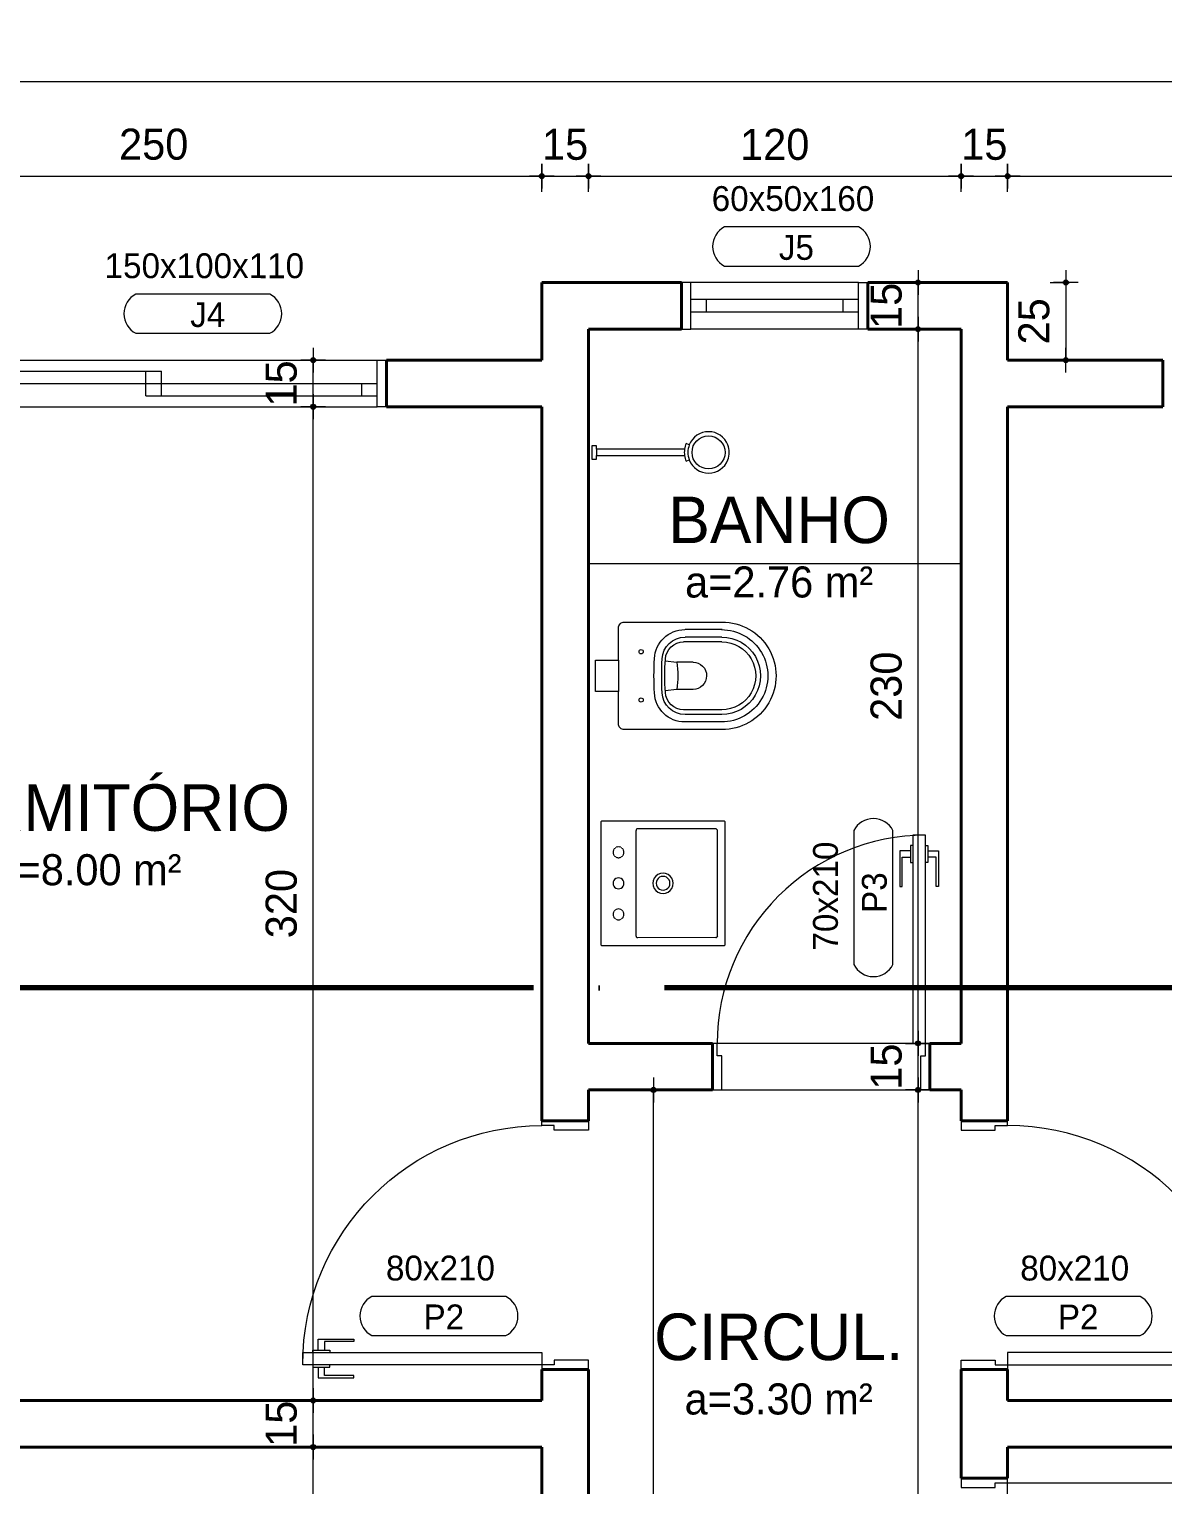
# Model space of a CAD drawing. Header units: millimetres. Extents: x 13204 to 24802, y 21209 to 40694.
# Drawn here: x 17649.1 to 18014.3, y 36858.7 to 37327.5 of the extents above; entities that cross this region are included whole.
import ezdxf
from ezdxf.enums import TextEntityAlignment as Align

# ---------------------------------------------------------------- set-up
doc = ezdxf.new("R2010")
doc.units = ezdxf.units.MM
for name, pattern in [('ACAD_ISO04W100', [30, 24, -3, 0, -3]), ('CACHE', [0.24, 0.12, -0.12]), ('CONTINU', [0])]:
    doc.linetypes.add(name, pattern=pattern)
for name, color, linetype, lineweight in [('COTAS', 30, 'Continuous', 5), ('ESPECARQ', 2, 'Continuous', 20), ('Esquadrias', 2, 'Continuous', 20), ('Linha Corte', 7, 'Continuous', 70), ('Louças', 150, 'Continuous', 15), ('PAREDE', 1, 'Continuous', 40), ('Paredes', 1, 'Continuous', 40), ('PISO', 5, 'Continuous', 5), ('TEXTO', 4, 'Continuous', 5)]:
    doc.layers.add(name, color=color, linetype=linetype, lineweight=lineweight)
doc.styles.add('LANA', font='stylu.ttf')
doc.styles.add('REGUA60', font='cityb___.ttf', dxfattribs={"width": 1.4})
doc.dimstyles.new('COTA 50', dxfattribs={"dimscale": 0, "dimtxt": 10, "dimasz": 0.5, "dimexe": 1.25, "dimexo": 5, "dimgap": 5, "dimtad": 1, "dimdec": 0, "dimtxsty": 'LANA', "dimblk": 'cota', "dimcen": 2.5, "dimse2": 1, "dimclrd": 256, "dimclre": 256, "dimclrt": 256, "dimaunit": 1, "dimadec": 0, "dimazin": 0, "dimtfac": 1, "dimtdec": 0, "dimtmove": 0, "dimatfit": 3, "dimldrblk": 'DOTSMALL', "dimfxl": 5, "dimfxlon": 1, "dimtzin": 9, "dimlwd": -1, "dimlwe": -1, "dimarcsym": 0})

# ---------------------------------------------------------------- blocks, each defined once
blk = doc.blocks.new('7113117_p')
at = {"layer": 'Louças'}
blk.add_lwpolyline([(172.9, -144, 0.467984), (153.2, -124.3), (50, -124.3), (50, -50.4), (-50.4, -50.4), (-50.4, -124.3), (-153.6, -124.3, 0.441665), (-173.3, -144), (-173.3, -457.4, 1.008711), (172.9, -457.4)], format="xyb", close=True, dxfattribs=at)
at = {"layer": 'Louças', "linetype": 'CONTINU'}
blk.add_lwpolyline([(-50.4, -124.3), (50, -124.3)], dxfattribs=at)
at = {"layer": 'Louças', "color": 8, "linetype": 'CONTINU'}
for points in [[(-77.7, -190.6, 1), (-77.7, -204.4)], [(-77.7, -204.4, 1), (-77.7, -190.6)], [(77.7, -190.6, 1), (77.7, -204.4)], [(77.7, -204.4, 1), (77.7, -190.6)], [(-55.5, -240.3, 0.40075), (-148.8, -338.1)], [(-55, -265.2, 0.398103), (-124.8, -338.9)], [(-53.8, -275.4, 0.398153), (-109.4, -334.2)], [(55.1, -240.3, 0.027466), (-55.5, -240.3)], [(54.7, -265.2, 0.027933), (-55, -265.2)], [(53.4, -275.4, 0.02758), (-53.8, -275.4)], [(109, -334.2, 0.398153), (53.4, -275.4)], [(124.4, -338.9, 0.398024), (54.7, -265.2)], [(148.4, -338.1, 0.400736), (55.1, -240.3)], [(-43.9, -311.9, 0.088949), (43.5, -312)], [(-43.9, -364.6, 0.417873), (0, -408.2)], [(0, -408.2, 0.414762), (43.5, -364.6)], [(-148.8, -456.1, 1.005641), (148.4, -456.1)], [(-124.8, -457.4, 1.001107), (124.4, -457.1)], [(-109.4, -457.4, 1.001183), (109, -457.1)]]:
    blk.add_lwpolyline(points, format="xyb", dxfattribs=at)
for points in [[(-48.9, -275.2), (-43.9, -311.9)], [(43.5, -312), (48.5, -275.2)], [(-43.9, -364.6), (-43.9, -311.9)], [(43.5, -364.6), (43.5, -312)], [(-148.8, -458.5), (-148.8, -339)], [(-124.8, -457.4), (-124.8, -338.9)], [(-109.4, -457.4), (-109.4, -334.2)], [(109, -457.1), (109, -334.2)], [(124.4, -457.1), (124.4, -338.9)], [(148.4, -458.5), (148.4, -339)]]:
    blk.add_lwpolyline(points, dxfattribs=at)
blk = doc.blocks.new('Chu002')
at = {"layer": 'Louças'}
blk.add_line((-15, 23.1), (15, 23.1), dxfattribs=at)
blk.add_lwpolyline([(36.5, 657.1, 0.189243), (-36.5, 657.1, 0.681742), (-36.5, 470.9), (-43.2, 455.2, 0.063779), (-15, 447.8), (-15, 23.1), (-32, 23.1), (-32, 0), (32, 0), (32, 23.1), (15, 23.1), (15, 447.9, 0.063667), (43.1, 455.4), (36.5, 470.9, 0.681742)], format="xyb", close=True, dxfattribs=at)
blk.add_circle((0, 564), 80, dxfattribs=at)
for centre, radius, start, end in [((0, 564), 100, 248.5678, 291.4322), ((-0.3, 561.7), 114.8, 262.63886, 277.65289)]:
    blk.add_arc(centre, radius, start, end, dxfattribs=at)
blk = doc.blocks.new('7408317_p')
at = {"layer": 'Louças'}
blk.add_lwpolyline([(200, 198.7), (198.2, 200.5), (-198.3, 200.5), (-200, 198.7), (-200, -197.7), (-198.3, -199.5), (198.2, -199.5), (200, -197.7)], close=True, dxfattribs=at)
at = {"layer": 'Louças', "linetype": 'CACHE'}
for points in [[(-100, 161.5, 1.00004), (-100, 126.5)], [(-100, 126.5, 1.000058), (-100, 161.5)], [(100, 161.5, 1.000022), (100, 126.5)], [(100, 126.5, 1.000056), (100, 161.5)]]:
    blk.add_lwpolyline(points, format="xyb", dxfattribs=at)
at = {"layer": 'Louças', "linetype": 'CONTINU'}
for points in [[(0, 161.5, 1.00026), (0, 126.5)], [(0, 126.5, 1.000277), (0, 161.5)], [(-170.3, 87.5, 0.414587), (-175.3, 82.5)], [(175.4, 82.5, 0.414612), (170.4, 87.5)], [(0, 33, 1.000349), (0, -32)], [(0, 22.7, 1.000759), (0, -21.8)], [(0, -32, 1.000654), (0, 33)], [(0, -21.8, 1.000698), (0, 22.7)], [(-173.6, -173, -0.197042), (-175, -169.5)], [(-175, -169.5, 0.414578), (-170, -174.5)], [(-170, -174.5, -0.19704), (-173.6, -173)], [(170.6, -174.5, 0.413833), (175, -170.1)]]:
    blk.add_lwpolyline(points, format="xyb", dxfattribs=at)
for points in [[(-175, -169.5), (-175.3, 82.5)], [(-170.3, 87.5), (170.4, 87.5)], [(175, -170.1), (175.4, 82.5)], [(-170, -174.5), (170.6, -174.5)]]:
    blk.add_lwpolyline(points, dxfattribs=at)
blk = doc.blocks.new('*U13', base_point=(47994.74, 3576.54))
at = {"layer": 'Esquadrias'}
for p, q in [((47847.74, 3576.54), (47844.74, 3576.54)), ((47847.74, 3561.54), (47847.74, 3576.54)), ((47991.74, 3573.04), (47917.24, 3573.04)), ((47917.24, 3565.04), (47917.24, 3573.04)), ((47922.24, 3565.04), (47922.24, 3573.04)), ((47986.74, 3569.04), (47986.74, 3573.04)), ((47991.74, 3576.54), (47994.74, 3576.54)), ((47991.74, 3561.54), (47991.74, 3576.54)), ((47991.74, 3569.04), (47847.74, 3569.04)), ((47852.74, 3565.04), (47852.74, 3569.04)), ((47922.24, 3565.04), (47847.74, 3565.04)), ((47844.74, 3561.54), (47847.74, 3561.54)), ((47994.74, 3561.54), (47991.74, 3561.54))]:
    blk.add_line(p, q, dxfattribs=at)
at = {"layer": 'Esquadrias', "color": 0}
for p, q in [((47991.74, 3576.54), (47847.74, 3576.54)), ((47991.74, 3561.54), (47847.74, 3561.54))]:
    blk.add_line(p, q, dxfattribs=at)
blk = doc.blocks.new('*U15', base_point=(48019.74, 3881.54))
at = {"layer": 'Esquadrias'}
for p, q in [((47962.74, 3881.54), (47959.74, 3881.54)), ((47962.74, 3866.54), (47962.74, 3881.54)), ((48016.74, 3881.54), (48019.74, 3881.54)), ((48016.74, 3866.54), (48016.74, 3881.54)), ((48016.74, 3876.04), (47962.74, 3876.04)), ((47967.74, 3872.04), (47967.74, 3876.04)), ((48011.74, 3872.04), (48011.74, 3876.04)), ((48016.74, 3872.04), (47962.74, 3872.04)), ((47959.74, 3866.54), (47962.74, 3866.54)), ((48019.74, 3866.54), (48016.74, 3866.54))]:
    blk.add_line(p, q, dxfattribs=at)
at = {"layer": 'Esquadrias', "color": 0}
for p, q in [((48016.74, 3881.54), (47962.74, 3881.54)), ((48016.74, 3866.54), (47962.74, 3866.54))]:
    blk.add_line(p, q, dxfattribs=at)
blk = doc.blocks.new('*U8', base_point=(47684.74, 3776.54))
at = {"layer": 'Esquadrias'}
for p, q in [((47683.24, 3853.54), (47679.24, 3853.54)), ((47679.24, 3853.54), (47679.24, 3776.54)), ((47683.24, 3776.54), (47683.24, 3853.54)), ((47679.24, 3850.29), (47678.49, 3850.29)), ((47678.49, 3850.29), (47678.49, 3844.79)), ((47683.24, 3850.29), (47683.99, 3850.29)), ((47683.99, 3850.29), (47683.99, 3844.79)), ((47678.49, 3848.54), (47674.99, 3848.54)), ((47674.99, 3848.54), (47674.99, 3837.04)), ((47675.74, 3837.04), (47675.74, 3846.54)), ((47675.74, 3846.54), (47678.49, 3846.54)), ((47678.49, 3844.79), (47679.24, 3844.79)), ((47683.99, 3844.79), (47683.24, 3844.79)), ((47683.99, 3848.54), (47687.49, 3848.54)), ((47686.74, 3846.54), (47683.99, 3846.54)), ((47686.74, 3837.04), (47686.74, 3846.54)), ((47687.49, 3848.54), (47687.49, 3837.04)), ((47674.99, 3837.04), (47675.74, 3837.04)), ((47687.49, 3837.04), (47686.74, 3837.04)), ((47606.24, 3776.54), (47604.74, 3776.54)), ((47606.24, 3772.54), (47606.24, 3776.54)), ((47679.24, 3776.54), (47683.24, 3776.54)), ((47683.24, 3776.54), (47684.74, 3776.54)), ((47683.24, 3772.54), (47683.24, 3776.54)), ((47607.74, 3772.54), (47606.24, 3772.54)), ((47607.74, 3761.54), (47607.74, 3772.54)), ((47681.74, 3761.54), (47681.74, 3772.54)), ((47681.74, 3772.54), (47683.24, 3772.54)), ((47604.74, 3761.54), (47607.74, 3761.54)), ((47684.74, 3761.54), (47681.74, 3761.54))]:
    blk.add_line(p, q, dxfattribs=at)
at = {"layer": 'Esquadrias', "color": 0}
blk.add_arc((47683.24, 3776.54), 77, 90, 180, dxfattribs=at)
blk = doc.blocks.new('*U9', base_point=(47684.74, 3926.54))
at = {"layer": 'Esquadrias'}
for p, q in [((47683.24, 4003.54), (47679.24, 4003.54)), ((47679.24, 4003.54), (47679.24, 3926.54)), ((47683.24, 3926.54), (47683.24, 4003.54)), ((47679.24, 4000.29), (47678.49, 4000.29)), ((47678.49, 4000.29), (47678.49, 3994.79)), ((47683.24, 4000.29), (47683.99, 4000.29)), ((47683.99, 4000.29), (47683.99, 3994.79)), ((47678.49, 3998.54), (47674.99, 3998.54)), ((47674.99, 3998.54), (47674.99, 3987.04)), ((47675.74, 3987.04), (47675.74, 3996.54)), ((47675.74, 3996.54), (47678.49, 3996.54)), ((47678.49, 3994.79), (47679.24, 3994.79)), ((47683.99, 3994.79), (47683.24, 3994.79)), ((47683.99, 3998.54), (47687.49, 3998.54)), ((47686.74, 3996.54), (47683.99, 3996.54)), ((47686.74, 3987.04), (47686.74, 3996.54)), ((47687.49, 3998.54), (47687.49, 3987.04)), ((47674.99, 3987.04), (47675.74, 3987.04)), ((47687.49, 3987.04), (47686.74, 3987.04)), ((47606.24, 3926.54), (47604.74, 3926.54)), ((47606.24, 3922.54), (47606.24, 3926.54)), ((47679.24, 3926.54), (47683.24, 3926.54)), ((47683.24, 3926.54), (47684.74, 3926.54)), ((47683.24, 3922.54), (47683.24, 3926.54)), ((47607.74, 3922.54), (47606.24, 3922.54)), ((47607.74, 3911.54), (47607.74, 3922.54)), ((47681.74, 3911.54), (47681.74, 3922.54)), ((47681.74, 3922.54), (47683.24, 3922.54)), ((47604.74, 3911.54), (47607.74, 3911.54)), ((47684.74, 3911.54), (47681.74, 3911.54))]:
    blk.add_line(p, q, dxfattribs=at)
at = {"layer": 'Esquadrias', "color": 0}
blk.add_arc((47683.24, 3926.54), 77, 90, 180, dxfattribs=at)
blk = doc.blocks.new('*U12', base_point=(47649.74, 3926.54))
at = {"layer": 'Esquadrias'}
for p, q in [((47648.24, 4003.54), (47644.24, 4003.54)), ((47644.24, 4003.54), (47644.24, 3926.54)), ((47648.24, 3926.54), (47648.24, 4003.54)), ((47644.24, 4000.29), (47643.49, 4000.29)), ((47643.49, 4000.29), (47643.49, 3994.79)), ((47648.24, 4000.29), (47648.99, 4000.29)), ((47648.99, 4000.29), (47648.99, 3994.79)), ((47643.49, 3998.54), (47639.99, 3998.54)), ((47639.99, 3998.54), (47639.99, 3987.04)), ((47640.74, 3987.04), (47640.74, 3996.54)), ((47640.74, 3996.54), (47643.49, 3996.54)), ((47643.49, 3994.79), (47644.24, 3994.79)), ((47648.99, 3994.79), (47648.24, 3994.79)), ((47648.99, 3998.54), (47652.49, 3998.54)), ((47651.74, 3996.54), (47648.99, 3996.54)), ((47651.74, 3987.04), (47651.74, 3996.54)), ((47652.49, 3998.54), (47652.49, 3987.04)), ((47639.99, 3987.04), (47640.74, 3987.04)), ((47652.49, 3987.04), (47651.74, 3987.04)), ((47571.24, 3926.54), (47569.74, 3926.54)), ((47571.24, 3922.54), (47571.24, 3926.54)), ((47644.24, 3926.54), (47648.24, 3926.54)), ((47648.24, 3926.54), (47649.74, 3926.54)), ((47648.24, 3922.54), (47648.24, 3926.54)), ((47572.74, 3922.54), (47571.24, 3922.54)), ((47572.74, 3911.54), (47572.74, 3922.54)), ((47646.74, 3911.54), (47646.74, 3922.54)), ((47646.74, 3922.54), (47648.24, 3922.54)), ((47569.74, 3911.54), (47572.74, 3911.54)), ((47649.74, 3911.54), (47646.74, 3911.54))]:
    blk.add_line(p, q, dxfattribs=at)
at = {"layer": 'Esquadrias', "color": 0}
blk.add_arc((47648.24, 3926.54), 77, 90, 180, dxfattribs=at)
blk = doc.blocks.new('*U14', base_point=(47789.74, 3901.54))
at = {"layer": 'Esquadrias'}
for p, q in [((47788.24, 3968.54), (47784.24, 3968.54)), ((47784.24, 3968.54), (47784.24, 3901.54)), ((47788.24, 3901.54), (47788.24, 3968.54)), ((47783.49, 3963.54), (47779.99, 3963.54)), ((47779.99, 3963.54), (47779.99, 3952.04)), ((47780.74, 3952.04), (47780.74, 3961.54)), ((47780.74, 3961.54), (47783.49, 3961.54)), ((47784.24, 3965.29), (47783.49, 3965.29)), ((47783.49, 3965.29), (47783.49, 3959.79)), ((47788.24, 3965.29), (47788.99, 3965.29)), ((47788.99, 3965.29), (47788.99, 3959.79)), ((47788.99, 3963.54), (47792.49, 3963.54)), ((47791.74, 3961.54), (47788.99, 3961.54)), ((47791.74, 3952.04), (47791.74, 3961.54)), ((47792.49, 3963.54), (47792.49, 3952.04)), ((47783.49, 3959.79), (47784.24, 3959.79)), ((47788.99, 3959.79), (47788.24, 3959.79)), ((47779.99, 3952.04), (47780.74, 3952.04)), ((47792.49, 3952.04), (47791.74, 3952.04)), ((47721.24, 3901.54), (47719.74, 3901.54)), ((47721.24, 3897.54), (47721.24, 3901.54)), ((47784.24, 3901.54), (47788.24, 3901.54)), ((47788.24, 3901.54), (47789.74, 3901.54)), ((47788.24, 3897.54), (47788.24, 3901.54)), ((47722.74, 3897.54), (47721.24, 3897.54)), ((47722.74, 3886.54), (47722.74, 3897.54)), ((47786.74, 3886.54), (47786.74, 3897.54)), ((47786.74, 3897.54), (47788.24, 3897.54)), ((47719.74, 3886.54), (47722.74, 3886.54)), ((47789.74, 3886.54), (47786.74, 3886.54))]:
    blk.add_line(p, q, dxfattribs=at)
at = {"layer": 'Esquadrias', "color": 0}
blk.add_arc((47788.24, 3901.54), 67, 90, 180, dxfattribs=at)
blk = doc.blocks.new('*U41', base_point=(58685.69, 6744.08))
blk = doc.blocks.new('*U52', base_point=(58740.14, 6545.72))
blk = doc.blocks.new('*U53', base_point=(58470.56, 6572.97))
blk = doc.blocks.new('INDESQ2')
at = {"color": 0, "linetype": 'ByBlock'}
for p, q in [((4.318, 2.959), (-4.318, 2.959)), ((-4.318, 0.438), (4.318, 0.438))]:
    blk.add_line(p, q, dxfattribs=at)
at = {"color": 0}
for centre, start, end in [((-3.665, 1.698), 117.36541, 242.63459), ((3.665, 1.698), 297.36541, 62.63459)]:
    blk.add_arc(centre, 1.42, start, end, dxfattribs=at)
at = {"style": 'REGUA60', "width": 1.4, "flags": 9}
blk.add_attdef('LOCAL', text='', height=1.5, dxfattribs=at).set_placement((-0.08, -4.348), align=Align.CENTER)
at = {"layer": 'ESPECARQ', "color": 0, "style": 'REGUA60'}
for tag, width, p in [('COD', 1.1, (-0.08, 0.951)), ('DIM', 1.4, (-0.08, -2.169))]:
    blk.add_attdef(tag, text='', height=1.5, dxfattribs=dict(at, width=width)).set_placement(p, align=Align.CENTER)
blk = doc.blocks.new('cota')
at = {"layer": 'COTAS'}
blk.add_hatch(color=256, dxfattribs=at).paths.add_polyline_path([(-1.6, 0, 1), (1.6, 0, 1)])
for points in [[(-1.6, 0), (-8, 0)], [(0, 1.6), (0, 8)], [(8, 0), (1.6, 0)], [(0, -8), (0, -1.6)]]:
    blk.add_lwpolyline(points, dxfattribs=at)
blk.add_circle((0, 0), 1.6, dxfattribs=at)
blk = doc.blocks.new('*D536')
at = {"layer": 'COTAS', "transparency": 16777216}
for p, q in [((17564.27, 37275.11), (17564.27, 37281.36)), ((17564.77, 37280.11), (17813.77, 37280.11))]:
    blk.add_line(p, q, dxfattribs=at)
at = {"layer": 'Defpoints', "color": 0, "transparency": 16777216}
for p in [(17814.27, 37280.11), (17564.27, 37205.87), (17814.27, 36895.87)]:
    blk.add_point(p, dxfattribs=at)
at = {"layer": 'COTAS', "transparency": 16777216, "xscale": 0.5, "yscale": 0.5, "zscale": 0.5, "rotation": 180}
blk.add_blockref('cota', (17564.27, 37280.11), dxfattribs=at)
at = {"layer": 'COTAS', "transparency": 16777216, "xscale": 0.5, "yscale": 0.5, "zscale": 0.5}
blk.add_blockref('cota', (17814.27, 37280.11), dxfattribs=at)
at = {"layer": 'COTAS', "transparency": 16777216, "insert": (17689.27, 37290.36), "char_height": 10, "attachment_point": 5, "style": 'LANA'}
blk.add_mtext('250', dxfattribs=at)
blk = doc.blocks.new('_DotSmall')
at = {"layer": 'PAREDE', "color": 0, "const_width": 0.5}
blk.add_lwpolyline([(-0.0625, 0, 1), (0.0625, 0, 1)], format="xyb", close=True, dxfattribs=at)
blk = doc.blocks.new('*D537')
at = {"layer": 'COTAS', "transparency": 16777216}
for p, q in [((17814.27, 37275.11), (17814.27, 37281.36)), ((17814.77, 37280.11), (17828.77, 37280.11))]:
    blk.add_line(p, q, dxfattribs=at)
at = {"layer": 'Defpoints', "color": 0, "transparency": 16777216}
for p in [(17829.27, 37280.11), (17814.27, 36895.87), (17829.27, 36895.87)]:
    blk.add_point(p, dxfattribs=at)
at = {"layer": 'COTAS', "transparency": 16777216, "xscale": 0.5, "yscale": 0.5, "zscale": 0.5, "rotation": 180}
blk.add_blockref('cota', (17814.27, 37280.11), dxfattribs=at)
at = {"layer": 'COTAS', "transparency": 16777216, "xscale": 0.5, "yscale": 0.5, "zscale": 0.5}
blk.add_blockref('cota', (17829.27, 37280.11), dxfattribs=at)
at = {"layer": 'COTAS', "transparency": 16777216, "insert": (17821.77, 37290.33), "char_height": 10, "attachment_point": 5, "style": 'LANA'}
blk.add_mtext('15', dxfattribs=at)
blk = doc.blocks.new('*D538')
at = {"layer": 'COTAS', "transparency": 16777216}
for p, q in [((17829.27, 37275.11), (17829.27, 37281.36)), ((17829.77, 37280.11), (17948.77, 37280.11))]:
    blk.add_line(p, q, dxfattribs=at)
at = {"layer": 'Defpoints', "color": 0, "transparency": 16777216}
for p in [(17949.27, 37280.11), (17829.27, 36895.87), (17949.27, 36895.87)]:
    blk.add_point(p, dxfattribs=at)
at = {"layer": 'COTAS', "transparency": 16777216, "xscale": 0.5, "yscale": 0.5, "zscale": 0.5, "rotation": 180}
blk.add_blockref('cota', (17829.27, 37280.11), dxfattribs=at)
at = {"layer": 'COTAS', "transparency": 16777216, "xscale": 0.5, "yscale": 0.5, "zscale": 0.5}
blk.add_blockref('cota', (17949.27, 37280.11), dxfattribs=at)
at = {"layer": 'COTAS', "transparency": 16777216, "insert": (17889.27, 37290.29), "char_height": 10, "attachment_point": 5, "style": 'LANA'}
blk.add_mtext('120', dxfattribs=at)
blk = doc.blocks.new('*D539')
at = {"layer": 'COTAS', "transparency": 16777216}
for p, q in [((17949.27, 37275.11), (17949.27, 37281.36)), ((17949.77, 37280.11), (17963.77, 37280.11))]:
    blk.add_line(p, q, dxfattribs=at)
at = {"layer": 'Defpoints', "color": 0, "transparency": 16777216}
for p in [(17964.27, 37280.11), (17949.27, 36895.87), (17964.27, 36895.87)]:
    blk.add_point(p, dxfattribs=at)
at = {"layer": 'COTAS', "transparency": 16777216, "xscale": 0.5, "yscale": 0.5, "zscale": 0.5, "rotation": 180}
blk.add_blockref('cota', (17949.27, 37280.11), dxfattribs=at)
at = {"layer": 'COTAS', "transparency": 16777216, "xscale": 0.5, "yscale": 0.5, "zscale": 0.5}
blk.add_blockref('cota', (17964.27, 37280.11), dxfattribs=at)
at = {"layer": 'COTAS', "transparency": 16777216, "insert": (17956.77, 37290.33), "char_height": 10, "attachment_point": 5, "style": 'LANA'}
blk.add_mtext('15', dxfattribs=at)
blk = doc.blocks.new('*D540')
at = {"layer": 'COTAS', "transparency": 16777216}
for p, q in [((17964.27, 37275.11), (17964.27, 37281.36)), ((17964.77, 37280.11), (18213.77, 37280.11))]:
    blk.add_line(p, q, dxfattribs=at)
at = {"layer": 'Defpoints', "color": 0, "transparency": 16777216}
for p in [(18214.27, 37280.11), (18214.27, 37205.87), (17964.27, 36895.87)]:
    blk.add_point(p, dxfattribs=at)
at = {"layer": 'COTAS', "transparency": 16777216, "xscale": 0.5, "yscale": 0.5, "zscale": 0.5, "rotation": 180}
blk.add_blockref('cota', (17964.27, 37280.11), dxfattribs=at)
at = {"layer": 'COTAS', "transparency": 16777216, "xscale": 0.5, "yscale": 0.5, "zscale": 0.5}
blk.add_blockref('cota', (18214.27, 37280.11), dxfattribs=at)
at = {"layer": 'COTAS', "transparency": 16777216, "insert": (18089.27, 37290.36), "char_height": 10, "attachment_point": 5, "style": 'LANA'}
blk.add_mtext('250', dxfattribs=at)
blk = doc.blocks.new('*D470')
at = {"layer": 'COTAS', "transparency": 16777216}
for p, q in [((17740.6, 36676.37), (17740.6, 36870.37)), ((17740.6, 36675.87), (17741.85, 36675.87))]:
    blk.add_line(p, q, dxfattribs=at)
at = {"layer": 'Defpoints', "color": 0, "transparency": 16777216}
for p in [(17740.6, 36870.87), (17740.6, 36870.87), (17740.6, 36675.87)]:
    blk.add_point(p, dxfattribs=at)
at = {"layer": 'COTAS', "transparency": 16777216, "xscale": 0.5, "yscale": 0.5, "zscale": 0.5}
for p, rotation in [((17740.6, 36870.87), 90), ((17740.6, 36675.87), 270)]:
    blk.add_blockref('cota', p, dxfattribs=dict(at, rotation=rotation))
at = {"layer": 'COTAS', "transparency": 16777216, "insert": (17730.39, 36773.37), "char_height": 10, "attachment_point": 5, "rotation": 90, "style": 'LANA'}
blk.add_mtext('195', dxfattribs=at)
blk = doc.blocks.new('*D471')
at = {"layer": 'COTAS', "transparency": 16777216}
for p, q in [((17740.6, 36871.37), (17740.6, 36885.37)), ((17740.6, 36870.87), (17741.85, 36870.87))]:
    blk.add_line(p, q, dxfattribs=at)
at = {"layer": 'Defpoints', "color": 0, "transparency": 16777216}
for p in [(17740.6, 36885.87), (17740.6, 36885.87), (17740.6, 36870.87)]:
    blk.add_point(p, dxfattribs=at)
at = {"layer": 'COTAS', "transparency": 16777216, "xscale": 0.5, "yscale": 0.5, "zscale": 0.5}
for p, rotation in [((17740.6, 36885.87), 90), ((17740.6, 36870.87), 270)]:
    blk.add_blockref('cota', p, dxfattribs=dict(at, rotation=rotation))
at = {"layer": 'COTAS', "transparency": 16777216, "insert": (17730.39, 36878.37), "char_height": 10, "attachment_point": 5, "rotation": 90, "style": 'LANA'}
blk.add_mtext('15', dxfattribs=at)
blk = doc.blocks.new('*D472')
at = {"layer": 'COTAS', "transparency": 16777216}
for p, q in [((17740.6, 36886.37), (17740.6, 37205.37)), ((17740.6, 36885.87), (17741.85, 36885.87))]:
    blk.add_line(p, q, dxfattribs=at)
at = {"layer": 'Defpoints', "color": 0, "transparency": 16777216}
for p in [(17740.6, 37205.87), (17740.6, 37205.87), (17740.6, 36885.87)]:
    blk.add_point(p, dxfattribs=at)
at = {"layer": 'COTAS', "transparency": 16777216, "xscale": 0.5, "yscale": 0.5, "zscale": 0.5}
for p, rotation in [((17740.6, 37205.87), 90), ((17740.6, 36885.87), 270)]:
    blk.add_blockref('cota', p, dxfattribs=dict(at, rotation=rotation))
at = {"layer": 'COTAS', "transparency": 16777216, "insert": (17730.39, 37045.87), "char_height": 10, "attachment_point": 5, "rotation": 90, "style": 'LANA'}
blk.add_mtext('320', dxfattribs=at)
blk = doc.blocks.new('*D473')
at = {"layer": 'COTAS', "transparency": 16777216}
for p, q in [((17740.6, 37206.37), (17740.6, 37220.37)), ((17740.6, 37205.87), (17741.85, 37205.87))]:
    blk.add_line(p, q, dxfattribs=at)
at = {"layer": 'Defpoints', "color": 0, "transparency": 16777216}
for p in [(17740.6, 37220.87), (17740.6, 37220.87), (17740.6, 37205.87)]:
    blk.add_point(p, dxfattribs=at)
at = {"layer": 'COTAS', "transparency": 16777216, "xscale": 0.5, "yscale": 0.5, "zscale": 0.5}
for p, rotation in [((17740.6, 37220.87), 90), ((17740.6, 37205.87), 270)]:
    blk.add_blockref('cota', p, dxfattribs=dict(at, rotation=rotation))
at = {"layer": 'COTAS', "transparency": 16777216, "insert": (17730.39, 37213.37), "char_height": 10, "attachment_point": 5, "rotation": 90, "style": 'LANA'}
blk.add_mtext('15', dxfattribs=at)
blk = doc.blocks.new('*D649')
at = {"layer": 'COTAS', "transparency": 16777216}
for p, q in [((17935.41, 36411.37), (17935.41, 36985.37)), ((17935.41, 36410.87), (17936.66, 36410.87))]:
    blk.add_line(p, q, dxfattribs=at)
at = {"layer": 'Defpoints', "color": 0, "transparency": 16777216}
for p in [(17935.41, 36985.87), (17949.27, 36985.87), (17935.41, 36410.87)]:
    blk.add_point(p, dxfattribs=at)
at = {"layer": 'COTAS', "transparency": 16777216, "xscale": 0.5, "yscale": 0.5, "zscale": 0.5}
for p, rotation in [((17935.41, 36985.87), 90), ((17935.41, 36410.87), 270)]:
    blk.add_blockref('cota', p, dxfattribs=dict(at, rotation=rotation))
at = {"layer": 'COTAS', "transparency": 16777216, "insert": (17925.05, 36698.37), "char_height": 10, "attachment_point": 5, "rotation": 90, "style": 'LANA'}
blk.add_mtext('575', dxfattribs=at)
blk = doc.blocks.new('*D650')
at = {"layer": 'COTAS', "transparency": 16777216}
for p, q in [((17935.41, 36986.37), (17935.41, 37000.37)), ((17940.41, 36985.87), (17934.16, 36985.87))]:
    blk.add_line(p, q, dxfattribs=at)
at = {"layer": 'Defpoints', "color": 0, "transparency": 16777216}
for p in [(17935.41, 37000.87), (17949.27, 37000.87), (17949.27, 36985.87)]:
    blk.add_point(p, dxfattribs=at)
at = {"layer": 'COTAS', "transparency": 16777216, "xscale": 0.5, "yscale": 0.5, "zscale": 0.5}
for p, rotation in [((17935.41, 37000.87), 90), ((17935.41, 36985.87), 270)]:
    blk.add_blockref('cota', p, dxfattribs=dict(at, rotation=rotation))
at = {"layer": 'COTAS', "transparency": 16777216, "insert": (17925.2, 36993.37), "char_height": 10, "attachment_point": 5, "rotation": 90, "style": 'LANA'}
blk.add_mtext('15', dxfattribs=at)
blk = doc.blocks.new('*D651')
at = {"layer": 'COTAS', "transparency": 16777216}
for p, q in [((17935.41, 37001.37), (17935.41, 37230.37)), ((17940.41, 37000.87), (17934.16, 37000.87))]:
    blk.add_line(p, q, dxfattribs=at)
at = {"layer": 'Defpoints', "color": 0, "transparency": 16777216}
for p in [(17935.41, 37230.87), (17949.27, 37230.87), (17949.27, 37000.87)]:
    blk.add_point(p, dxfattribs=at)
at = {"layer": 'COTAS', "transparency": 16777216, "xscale": 0.5, "yscale": 0.5, "zscale": 0.5}
for p, rotation in [((17935.41, 37230.87), 90), ((17935.41, 37000.87), 270)]:
    blk.add_blockref('cota', p, dxfattribs=dict(at, rotation=rotation))
at = {"layer": 'COTAS', "transparency": 16777216, "insert": (17925.2, 37115.87), "char_height": 10, "attachment_point": 5, "rotation": 90, "style": 'LANA'}
blk.add_mtext('230', dxfattribs=at)
blk = doc.blocks.new('*D652')
at = {"layer": 'COTAS', "transparency": 16777216}
for p, q in [((17935.41, 37231.37), (17935.41, 37245.37)), ((17940.41, 37230.87), (17934.16, 37230.87))]:
    blk.add_line(p, q, dxfattribs=at)
at = {"layer": 'Defpoints', "color": 0, "transparency": 16777216}
for p in [(17935.41, 37245.87), (17964.27, 37245.87), (17949.27, 37230.87)]:
    blk.add_point(p, dxfattribs=at)
at = {"layer": 'COTAS', "transparency": 16777216, "xscale": 0.5, "yscale": 0.5, "zscale": 0.5}
for p, rotation in [((17935.41, 37245.87), 90), ((17935.41, 37230.87), 270)]:
    blk.add_blockref('cota', p, dxfattribs=dict(at, rotation=rotation))
at = {"layer": 'COTAS', "transparency": 16777216, "insert": (17925.2, 37238.37), "char_height": 10, "attachment_point": 5, "rotation": 90, "style": 'LANA'}
blk.add_mtext('15', dxfattribs=at)
blk = doc.blocks.new('*D654')
at = {"layer": 'COTAS', "transparency": 16777216}
for p, q in [((17977.99, 37245.87), (17984.24, 37245.87)), ((17982.99, 37245.37), (17982.99, 37221.37))]:
    blk.add_line(p, q, dxfattribs=at)
at = {"layer": 'Defpoints', "color": 0, "transparency": 16777216}
for p in [(17964.27, 37245.87), (17964.27, 37220.87), (17982.99, 37220.87)]:
    blk.add_point(p, dxfattribs=at)
at = {"layer": 'COTAS', "transparency": 16777216, "xscale": 0.5, "yscale": 0.5, "zscale": 0.5}
for p, rotation in [((17982.99, 37245.87), 90), ((17982.99, 37220.87), 270)]:
    blk.add_blockref('cota', p, dxfattribs=dict(at, rotation=rotation))
at = {"layer": 'COTAS', "transparency": 16777216, "insert": (17972.77, 37233.37), "char_height": 10, "attachment_point": 5, "rotation": 90, "style": 'LANA'}
blk.add_mtext('25', dxfattribs=at)
blk = doc.blocks.new('*D678')
at = {"layer": 'COTAS', "transparency": 16777216}
for p, q in [((17850.25, 36661.37), (17850.25, 36985.37)), ((17845.25, 36660.87), (17851.5, 36660.87))]:
    blk.add_line(p, q, dxfattribs=at)
at = {"layer": 'Defpoints', "color": 0, "transparency": 16777216}
for p in [(17829.27, 36985.87), (17850.25, 36985.87), (17829.27, 36660.87)]:
    blk.add_point(p, dxfattribs=at)
at = {"layer": 'COTAS', "transparency": 16777216, "xscale": 0.5, "yscale": 0.5, "zscale": 0.5}
for p, rotation in [((17850.25, 36985.87), 90), ((17850.25, 36660.87), 270)]:
    blk.add_blockref('cota', p, dxfattribs=dict(at, rotation=rotation))
at = {"layer": 'COTAS', "transparency": 16777216, "insert": (17840.03, 36823.37), "char_height": 10, "attachment_point": 5, "rotation": 90, "style": 'LANA'}
blk.add_mtext('325', dxfattribs=at)
blk = doc.blocks.new('*D529')
at = {"layer": 'COTAS', "transparency": 16777216}
for p, q in [((17374.27, 37305.56), (17374.27, 37311.81)), ((17374.77, 37310.56), (20122.22, 37310.56))]:
    blk.add_line(p, q, dxfattribs=at)
at = {"layer": 'Defpoints', "color": 0, "transparency": 16777216}
for p in [(20122.72, 37310.56), (17374.27, 37170.87), (20122.72, 37170.87)]:
    blk.add_point(p, dxfattribs=at)
at = {"layer": 'COTAS', "transparency": 16777216, "xscale": 0.5, "yscale": 0.5, "zscale": 0.5, "rotation": 180}
blk.add_blockref('cota', (17374.27, 37310.56), dxfattribs=at)
at = {"layer": 'COTAS', "transparency": 16777216, "xscale": 0.5, "yscale": 0.5, "zscale": 0.5}
blk.add_blockref('cota', (20122.72, 37310.56), dxfattribs=at)
at = {"layer": 'COTAS', "transparency": 16777216, "insert": (18748.49, 37320.92), "char_height": 10, "attachment_point": 5, "style": 'LANA'}
blk.add_mtext('2748', dxfattribs=at)

msp = doc.modelspace()

# ---------------------------------------------------------------- linework, layer by layer
at = {"layer": 'Linha Corte', "linetype": 'ACAD_ISO04W100', "ltscale": 7}
msp.add_line((20122.72, 37018.72), (17374.27, 37018.72), dxfattribs=at)
at = {"layer": 'Louças'}
msp.add_line((17949.27, 37155.27), (17829.27, 37155.27), dxfattribs=at)
at = {"layer": 'Paredes'}
for p, q in [((17814.27, 37245.87), (17814.27, 37220.87)), ((17859.27, 37245.87), (17814.27, 37245.87)), ((17859.27, 37230.87), (17859.27, 37245.87)), ((17964.27, 37245.87), (17919.27, 37245.87)), ((17919.27, 37230.87), (17919.27, 37245.87)), ((17964.27, 37245.87), (17964.27, 37220.87)), ((17829.27, 37230.87), (17829.27, 37000.87)), ((17859.27, 37230.87), (17829.27, 37230.87)), ((17949.27, 37230.87), (17919.27, 37230.87)), ((17949.27, 37230.87), (17949.27, 37000.87)), ((17814.27, 37220.87), (17764.27, 37220.87)), ((17764.27, 37205.87), (17764.27, 37220.87)), ((18014.27, 37220.87), (17964.27, 37220.87)), ((18014.27, 37220.87), (17964.27, 37220.87)), ((18014.27, 37205.87), (18014.27, 37220.87)), ((17814.27, 37205.87), (17764.27, 37205.87)), ((17814.27, 37205.87), (17784.27, 37205.87)), ((17814.27, 37205.87), (17814.27, 36975.87)), ((18014.27, 37205.87), (17964.27, 37205.87)), ((17964.27, 37205.87), (17964.27, 36975.87)), ((17869.27, 37000.87), (17829.27, 37000.87)), ((17869.27, 37000.87), (17869.27, 36985.87)), ((17949.27, 37000.87), (17939.27, 37000.87)), ((17939.27, 37000.87), (17939.27, 36985.87)), ((17829.27, 36985.87), (17829.27, 36975.87)), ((17869.27, 36985.87), (17829.27, 36985.87)), ((17949.27, 36985.87), (17939.27, 36985.87)), ((17949.27, 36975.87), (17949.27, 36985.87)), ((17814.27, 36975.87), (17829.27, 36975.87)), ((17964.27, 36975.87), (17949.27, 36975.87)), ((17814.27, 36895.87), (17814.27, 36885.87)), ((17814.27, 36895.87), (17829.27, 36895.87)), ((17829.27, 36895.87), (17829.27, 36660.87)), ((17949.27, 36860.87), (17949.27, 36895.87)), ((17964.27, 36895.87), (17949.27, 36895.87)), ((17964.27, 36895.87), (17964.27, 36885.87)), ((17814.27, 36885.87), (17564.27, 36885.87)), ((18214.27, 36885.87), (17964.27, 36885.87)), ((17814.27, 36870.87), (17549.27, 36870.87)), ((17814.27, 36870.87), (17814.27, 36675.87)), ((17814.27, 36870.87), (17814.27, 36820.87)), ((18229.27, 36870.87), (17964.27, 36870.87)), ((17964.27, 36870.87), (17964.27, 36860.87)), ((17964.27, 36860.87), (17949.27, 36860.87))]:
    msp.add_line(p, q, dxfattribs=at)
at = {"layer": 'PISO'}
msp.add_lwpolyline([(17869.27, 37000.87), (17869.27, 36985.87), (17939.27, 36985.87), (17939.27, 37000.87)], close=True, dxfattribs=at)

# ---------------------------------------------------------------- block references
at = {"layer": 'Esquadrias', "color": 5}
msp.add_blockref('*U15', (17919.27, 37245.87), dxfattribs=at)
at = {"layer": 'Esquadrias', "color": 5, "yscale": -1, "rotation": 180}
msp.add_blockref('*U13', (17614.27, 37220.87), dxfattribs=at)
at = {"layer": 'Esquadrias', "color": 5, "xscale": -1, "yscale": -1}
for name, p, rotation in [('*U14', (17939.27, 37000.87), 180), ('*U9', (17964.27, 36895.87), 90)]:
    msp.add_blockref(name, p, dxfattribs=dict(at, rotation=rotation))
at = {"layer": 'Esquadrias', "color": 5, "xscale": -1}
for name, p, rotation in [('*U8', (17814.27, 36895.87), 90), ('*U12', (17964.27, 36860.87), 270)]:
    msp.add_blockref(name, p, dxfattribs=dict(at, rotation=rotation))
at = {"layer": 'Louças'}
for name, p, xscale, yscale, zscale, rotation in [('Chu002', (17830.36, 37191.17), 0.06666666641831398, 0.06666666670935228, 0.06666666666666667, 270), ('7113117_p', (17826.5, 37119.21), -0.09999999962747097, 0.1000000000349246, 0.1, 90), ('7408317_p', (17853.35, 37052.41), 0.09999999962747097, 0.1000000000349246, 0.1, 90)]:
    msp.add_blockref(name, p, dxfattribs=dict(at, xscale=xscale, yscale=yscale, zscale=zscale, rotation=rotation))
at = {"layer": 'TEXTO'}
ref = msp.add_blockref('INDESQ2', (17894.66, 37265.96), dxfattribs=dict(at, xscale=4.999999999999704, yscale=4.999999999999704, zscale=4.999999999999704, rotation=179.9933850202378))
ref.add_attrib('COD', 'J5', dxfattribs={"layer": 'ESPECARQ', "color": 0, "height": 8, "rotation": 359.9934, "style": 'LANA'}).set_placement((17896.24, 37253.18), align=Align.CENTER)
ref.add_attrib('DIM', '60x50x160', dxfattribs={"layer": 'ESPECARQ', "color": 0, "height": 8, "rotation": 359.9934, "style": 'LANA'}).set_placement((17895.14, 37268.91), align=Align.CENTER)
ref = msp.add_blockref('INDESQ2', (17705.1, 37244.33), dxfattribs=dict(at, xscale=4.999999999999704, yscale=4.999999999999704, zscale=4.999999999999704, rotation=179.9933850202378))
ref.add_attrib('COD', 'J4', dxfattribs={"layer": 'ESPECARQ', "color": 0, "height": 8, "rotation": 359.9934, "style": 'LANA'}).set_placement((17706.68, 37231.54), align=Align.CENTER)
ref.add_attrib('DIM', '150x100x110', dxfattribs={"layer": 'ESPECARQ', "color": 0, "height": 8, "rotation": 359.9934, "style": 'LANA'}).set_placement((17705.58, 37247.28), align=Align.CENTER)
ref = msp.add_blockref('*U52', (17890.68, 37161.95), dxfattribs=at)
ref.add_attrib('AMBIENTE', 'BANHO', dxfattribs={"color": 0, "height": 15, "style": 'LANA'}).set_placement((17890.68, 37161.95), align=Align.CENTER)
ref.add_attrib('ÁREA', 'a=2.76 m²', dxfattribs={"color": 0, "height": 10, "style": 'LANA'}).set_placement((17890.68, 37144.45), align=Align.CENTER)
ref = msp.add_blockref('*U41', (17667.95, 37069.29), dxfattribs=at)
ref.add_attrib('AMBIENTE', 'DORMITÓRIO', dxfattribs={"color": 0, "height": 15, "style": 'LANA'}).set_placement((17667.95, 37069.29), align=Align.CENTER)
ref.add_attrib('ÁREA', 'a=8.00 m²', dxfattribs={"color": 0, "height": 10, "style": 'LANA'}).set_placement((17667.95, 37051.79), align=Align.CENTER)
ref = msp.add_blockref('INDESQ2', (17912.55, 37047.81), dxfattribs=dict(at, xscale=4.999999999999704, yscale=4.999999999999704, zscale=4.999999999999704, rotation=269.9933850202379))
ref.add_attrib('COD', 'P3', dxfattribs={"layer": 'ESPECARQ', "color": 0, "height": 8, "rotation": 89.9934, "style": 'LANA'}).set_placement((17925.34, 37049.4), align=Align.CENTER)
ref.add_attrib('DIM', '70x210', dxfattribs={"layer": 'ESPECARQ', "color": 0, "height": 8, "rotation": 89.9934, "style": 'LANA'}).set_placement((17909.6, 37048.29), align=Align.CENTER)
ref = msp.add_blockref('INDESQ2', (17781.13, 36921.56), dxfattribs=dict(at, xscale=4.999999999999704, yscale=4.999999999999704, zscale=4.999999999999704, rotation=179.9933850202378))
ref.add_attrib('COD', 'P2', dxfattribs={"layer": 'ESPECARQ', "color": 0, "height": 8, "rotation": 359.9934, "style": 'LANA'}).set_placement((17782.71, 36908.78), align=Align.CENTER)
ref.add_attrib('DIM', '80x210', dxfattribs={"layer": 'ESPECARQ', "color": 0, "height": 8, "rotation": 359.9934, "style": 'LANA'}).set_placement((17781.61, 36924.51), align=Align.CENTER)
ref = msp.add_blockref('INDESQ2', (17985.4, 36921.55), dxfattribs=dict(at, xscale=4.999999999999704, yscale=4.999999999999704, zscale=4.999999999999704, rotation=179.9933850202378))
ref.add_attrib('COD', 'P2', dxfattribs={"layer": 'ESPECARQ', "color": 0, "height": 8, "rotation": 359.9934, "style": 'LANA'}).set_placement((17986.99, 36908.76), align=Align.CENTER)
ref.add_attrib('DIM', '80x210', dxfattribs={"layer": 'ESPECARQ', "color": 0, "height": 8, "rotation": 359.9934, "style": 'LANA'}).set_placement((17985.88, 36924.5), align=Align.CENTER)
ref = msp.add_blockref('*U53', (17890.53, 36898.86), dxfattribs=at)
ref.add_attrib('AMBIENTE', 'CIRCUL.', dxfattribs={"color": 0, "height": 15, "style": 'LANA'}).set_placement((17890.53, 36898.86), align=Align.CENTER)
ref.add_attrib('ÁREA', 'a=3.30 m²', dxfattribs={"color": 0, "height": 10, "style": 'LANA'}).set_placement((17890.53, 36881.36), align=Align.CENTER)

# ---------------------------------------------------------------- dimensions: what is measured, and where the dimension line sits
at = {"layer": 'COTAS'}
for base, p1, p2, picture, middle in [((20122.72, 37310.56), (17374.27, 37170.87), (20122.72, 37170.87), '*D529', (18748.49, 37320.92)), ((17814.27, 37280.11), (17564.27, 37205.87), (17814.27, 36895.87), '*D536', (17689.27, 37290.36)), ((17949.27, 37280.11), (17829.27, 36895.87), (17949.27, 36895.87), '*D538', (17889.27, 37290.29)), ((18214.27, 37280.11), (17964.27, 36895.87), (18214.27, 37205.87), '*D540', (18089.27, 37290.36))]:
    dim = msp.add_linear_dim(base=base, p1=p1, p2=p2, dimstyle='COTA 50', override={"dimscale": 1}, dxfattribs=at)
    dim.commit()
    dim.dimension.update_dxf_attribs({"geometry": picture, "text_midpoint": middle})
for base, p1, p2, picture, middle in [((17829.27, 37280.11), (17814.27, 36895.87), (17829.27, 36895.87), '*D537', (17821.77, 37280.11)), ((17964.27, 37280.11), (17949.27, 36895.87), (17964.27, 36895.87), '*D539', (17956.77, 37280.11))]:
    dim = msp.add_linear_dim(base=base, p1=p1, p2=p2, dimstyle='COTA 50', override={"dimscale": 1}, dxfattribs=at)
    dim.commit()
    dim.dimension.update_dxf_attribs({"geometry": picture, "text_midpoint": middle, "dimtype": 160})
for base, p1, p2, override, picture, middle in [((17935.41, 37245.87), (17949.27, 37230.87), (17964.27, 37245.87), {"dimscale": 1, "dimtmove": 1}, '*D652', (17935.41, 37238.37)), ((17982.99, 37220.87), (17964.27, 37245.87), (17964.27, 37220.87), {"dimscale": 1}, '*D654', (17982.99, 37233.37)), ((17740.6, 37220.87), (17740.6, 37205.87), (17740.6, 37220.87), {"dimscale": 1, "dimtmove": 1}, '*D473', (17740.6, 37213.37)), ((17935.41, 37000.87), (17949.27, 36985.87), (17949.27, 37000.87), {"dimscale": 1, "dimtmove": 1}, '*D650', (17935.41, 36993.37)), ((17740.6, 36885.87), (17740.6, 36870.87), (17740.6, 36885.87), {"dimscale": 1, "dimtmove": 1}, '*D471', (17740.6, 36878.37))]:
    dim = msp.add_linear_dim(base=base, p1=p1, p2=p2, angle=90, dimstyle='COTA 50', override=override, dxfattribs=at)
    dim.commit()
    dim.dimension.update_dxf_attribs({"geometry": picture, "text_midpoint": middle, "dimtype": 160})
for base, p1, p2, override, picture, middle in [((17935.41, 37230.87), (17949.27, 37000.87), (17949.27, 37230.87), {"dimscale": 1, "dimtmove": 1}, '*D651', (17925.2, 37115.87)), ((17740.6, 37205.87), (17740.6, 36885.87), (17740.6, 37205.87), {"dimscale": 1, "dimtmove": 1}, '*D472', (17730.39, 37045.87)), ((17850.25, 36985.87), (17829.27, 36660.87), (17829.27, 36985.87), {"dimscale": 1}, '*D678', (17840.03, 36823.37)), ((17935.41, 36985.87), (17935.41, 36410.87), (17949.27, 36985.87), {"dimscale": 1, "dimtmove": 1}, '*D649', (17925.05, 36698.37)), ((17740.6, 36870.87), (17740.6, 36675.87), (17740.6, 36870.87), {"dimscale": 1, "dimtmove": 1}, '*D470', (17730.39, 36773.37))]:
    dim = msp.add_linear_dim(base=base, p1=p1, p2=p2, angle=90, dimstyle='COTA 50', override=override, dxfattribs=at)
    dim.commit()
    dim.dimension.update_dxf_attribs({"geometry": picture, "text_midpoint": middle})

doc.saveas('drawing.dxf')
